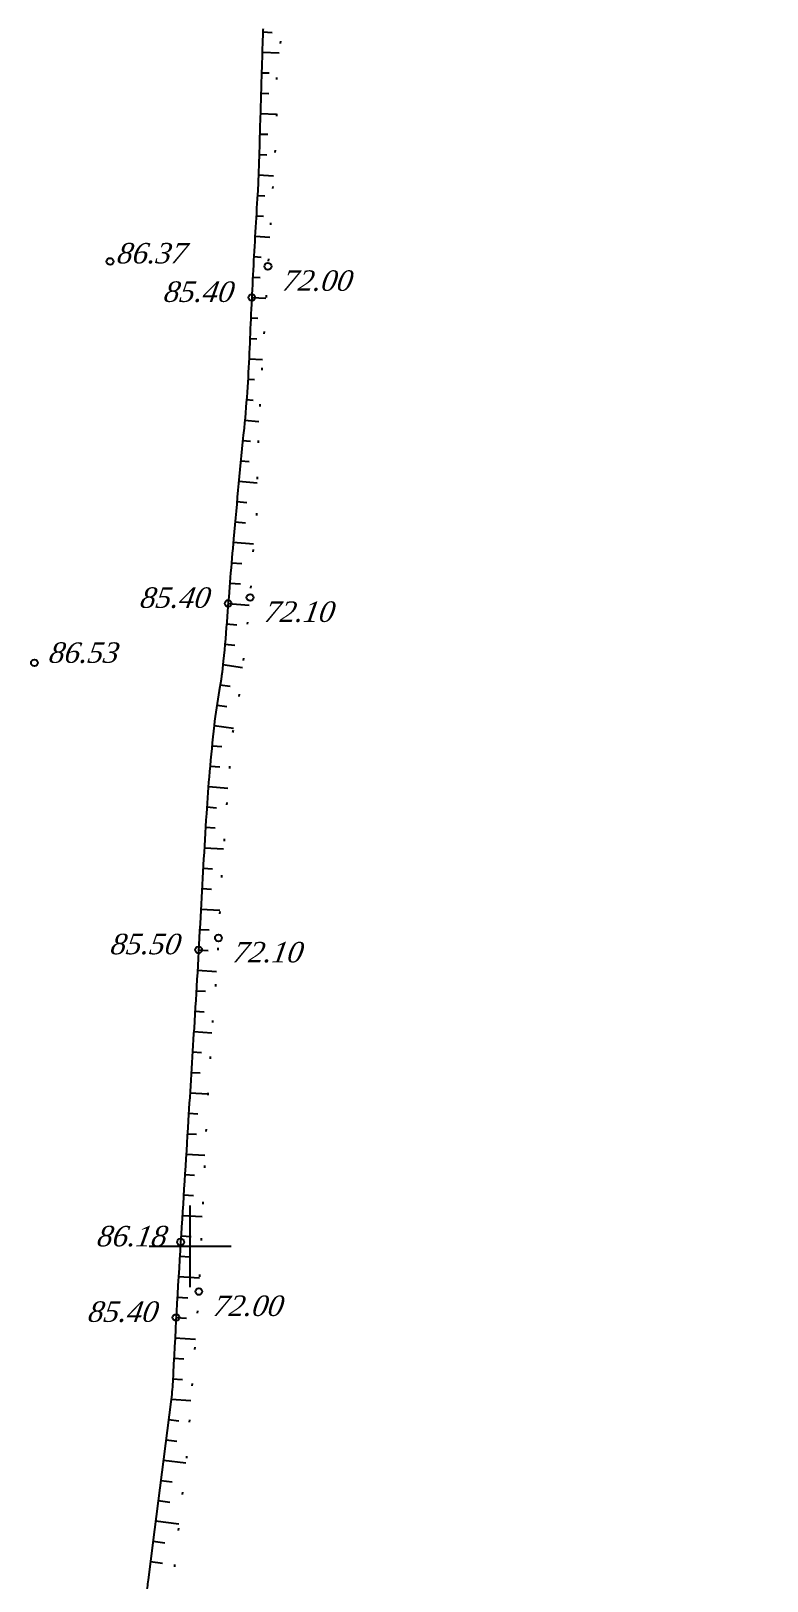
# Model space of a CAD drawing. Header units: millimetres. Extents: x 1400 to 4853, y -623 to 1865.
# Drawn here: x 2833.4 to 2865.7, y 1538.6 to 1606.8 of the extents above; entities that cross this region are included whole.
import ezdxf

# ---------------------------------------------------------------- set-up
doc = ezdxf.new("R2010")
doc.units = ezdxf.units.MM
doc.linetypes.add('ADOT1', pattern=[1.6, 0.1, -1.5])
for name, color, linetype in [('01_Горизонт_72', 7, 'Continuous'), ('01_Горизонт_86', 7, 'Continuous'), ('кресты', 7, 'Continuous')]:
    doc.layers.add(name, color=color, linetype=linetype)
doc.styles.add('universw', font='timesi.ttf', dxfattribs={"oblique": 10})

msp = doc.modelspace()

# ---------------------------------------------------------------- linework, layer by layer
at = {"layer": '01_Горизонт_72', "color": 250, "linetype": 'Continuous'}
for p, q in [((2843.5606, 1606.7299), (2843.9642, 1606.6969)), ((2843.4984, 1604.9311), (2843.8369, 1604.9205)), ((2843.4711, 1604.0315), (2843.8134, 1604.0214)), ((2843.4177, 1602.2323), (2843.7777, 1602.2216)), ((2843.391, 1601.3327), (2843.7356, 1601.3225)), ((2843.3096, 1599.5347), (2843.6377, 1599.5167)), ((2843.2602, 1598.636), (2843.5858, 1598.6182)), ((2843.1615, 1596.8387), (2843.4819, 1596.8211)), ((2843.114, 1595.94), (2843.4309, 1595.9245)), ((2843.0261, 1594.1421), (2843.3329, 1594.1271)), ((2842.9821, 1593.2432), (2843.2855, 1593.2284)), ((2842.8942, 1591.4454), (2843.1909, 1591.4309)), ((2842.8269, 1590.5481), (2843.1311, 1590.5203)), ((2842.6632, 1588.7555), (2843.0073, 1588.7241)), ((2842.5813, 1587.8593), (2842.9532, 1587.8253)), ((2842.4176, 1586.0667), (2842.8467, 1586.0275)), ((2842.3358, 1585.1705), (2842.7969, 1585.1283)), ((2842.1801, 1583.3772), (2842.6315, 1583.3395)), ((2842.1052, 1582.4803), (2842.5658, 1582.4418)), ((2841.9552, 1580.6866), (2842.4089, 1580.6487)), ((2841.8803, 1579.7897), (2842.3237, 1579.7527)), ((2841.6688, 1578.0029), (2842.1161, 1577.939)), ((2841.5414, 1577.112), (2841.9763, 1577.0498)), ((2841.3351, 1575.3245), (2841.7479, 1575.2883)), ((2841.2564, 1574.428), (2841.6706, 1574.3916)), ((2841.0991, 1572.6349), (2841.5251, 1572.5975)), ((2841.0384, 1571.737), (2841.4634, 1571.7125)), ((2840.935, 1569.94), (2841.3471, 1569.9163)), ((2840.8832, 1569.0415), (2841.2939, 1569.0178)), ((2840.7797, 1567.2445), (2841.1997, 1567.2203)), ((2840.728, 1566.3459), (2841.1526, 1566.3215)), ((2840.6245, 1564.5489), (2841.0365, 1564.5252)), ((2840.5728, 1563.6504), (2840.9752, 1563.6272)), ((2840.4642, 1561.8537), (2840.8596, 1561.829)), ((2840.4081, 1560.9554), (2840.8027, 1560.9308)), ((2840.2959, 1559.1589), (2840.6914, 1559.1343)), ((2840.2398, 1558.2607), (2840.6444, 1558.2354)), ((2840.1277, 1556.4642), (2840.5503, 1556.4378)), ((2840.0716, 1555.5659), (2840.5033, 1555.539)), ((2839.9594, 1553.7694), (2840.4064, 1553.7415)), ((2839.9043, 1552.8711), (2840.358, 1552.8435)), ((2839.7948, 1551.0745), (2840.2575, 1551.0463)), ((2839.7401, 1550.1761), (2840.1973, 1550.1483)), ((2839.6307, 1548.3795), (2840.0768, 1548.3523)), ((2839.576, 1547.4811), (2840.0166, 1547.4543)), ((2839.4153, 1545.6893), (2839.8683, 1545.6313)), ((2839.3011, 1544.7966), (2839.7782, 1544.7355)), ((2839.0726, 1543.0111), (2839.5707, 1542.9474)), ((2838.9584, 1542.1184), (2839.463, 1542.0538)), ((2838.7299, 1540.333), (2839.2475, 1540.2667)), ((2838.6157, 1539.4402), (2839.1463, 1539.3723))]:
    msp.add_line(p, q, dxfattribs=at)
at = {"layer": '01_Горизонт_72', "linetype": 'Continuous'}
for p, q in [((2843.5265, 1605.8307), (2844.2739, 1605.8073)), ((2843.4444, 1603.1319), (2844.1569, 1603.1108)), ((2843.3589, 1600.4333), (2844.0216, 1600.3969)), ((2843.2109, 1597.7374), (2843.8567, 1597.7019)), ((2843.0701, 1595.0411), (2843.6932, 1595.0106)), ((2842.9382, 1592.3443), (2843.5383, 1592.3149)), ((2842.745, 1589.6518), (2843.3847, 1589.5934)), ((2842.4995, 1586.963), (2843.2988, 1586.89)), ((2842.2551, 1584.2741), (2843.1491, 1584.1994)), ((2842.0302, 1581.5835), (2842.9559, 1581.5061)), ((2841.7962, 1578.8939), (2842.6625, 1578.77)), ((2841.414, 1576.2211), (2842.2587, 1576.1003)), ((2841.1778, 1573.5314), (2842.0177, 1573.4577)), ((2840.9867, 1570.8385), (2841.8237, 1570.7903)), ((2840.8315, 1568.143), (2841.6621, 1568.0951)), ((2840.6763, 1565.4474), (2841.5193, 1565.3989)), ((2840.5203, 1562.7519), (2841.3128, 1562.7025)), ((2840.352, 1560.0572), (2841.1394, 1560.008)), ((2840.1837, 1557.3624), (2841.011, 1557.3108)), ((2840.0155, 1554.6677), (2840.8952, 1554.6128)), ((2839.8496, 1551.9728), (2840.7699, 1551.9167)), ((2839.6854, 1549.2778), (2840.5887, 1549.2228)), ((2839.5213, 1546.5828), (2840.3913, 1546.5298)), ((2839.1869, 1543.9038), (2840.17, 1543.778)), ((2838.8442, 1541.2257), (2839.8663, 1541.0949))]:
    msp.add_line(p, q, dxfattribs=at)
at = {"layer": '01_Горизонт_72', "color": 0, "linetype": 'ADOT1', "flags": 128}
msp.add_lwpolyline([(2855.3372, 1634.4462), (2853.7559, 1632.3065), (2851.9202, 1630.3409), (2850.6206, 1628.6883), (2849.5336, 1627.1767), (2848.4172, 1626.1281), (2847.1809, 1624.967), (2846.0729, 1623.9264), (2845.3636, 1623.0496), (2845.095, 1622.3594), (2844.9176, 1620.5396), (2844.8103, 1617.913), (2844.6779, 1613.4486), (2844.5658, 1609.8504), (2844.4949, 1607.8231), (2844.3114, 1606.1497), (2844.1548, 1604.7215), (2844.1577, 1602.5232), (2843.9993, 1600.0484), (2843.7782, 1596.4095), (2843.6523, 1594.3368), (2843.3703, 1589.3377), (2843.3277, 1587.8811), (2843.2773, 1586.1542), (2843.2687, 1585.1734), (2843.1291, 1584.0366), (2842.9914, 1581.8459), (2842.8013, 1580.0228), (2842.5627, 1577.8692), (2842.226, 1575.9102), (2842.1255, 1574.8991), (2841.9633, 1572.7313), (2841.7237, 1569.4003), (2841.6042, 1566.869), (2841.5577, 1565.8849), (2841.3413, 1563.1451), (2841.0968, 1559.3457), (2840.9164, 1555.0686), (2840.742, 1551.3151), (2840.2258, 1544.2709), (2839.7315, 1539.9038), (2839.5283, 1537.6703), (2839.4644, 1536.1479), (2839.3148, 1535.0081), (2839.2064, 1534.1815), (2839.1791, 1533.1182), (2839.1971, 1531.3987), (2839.3212, 1530.1908), (2839.5026, 1529.5322), (2840.1616, 1529.1695), (2842.8389, 1528.695), (2845.9296, 1528.0968), (2848.1217, 1527.4754), (2850.4626, 1526.7289), (2852.0799, 1526.2287), (2853.7601, 1525.3032), (2856.2173, 1523.5061), (2858.2963, 1521.5756), (2859.8081, 1519.8429), (2860.8113, 1518.4366), (2861.5495, 1517.4963), (2863.1122, 1515.6672), (2863.8152, 1515.1093), (2864.658, 1514.7922), (2866.1408, 1514.3169), (2867.3137, 1513.9839), (2869.5365, 1513.4401), (2871.7666, 1513.0316), (2873.7449, 1512.7003), (2875.4615, 1512.3159), (2877.1421, 1512.0268), (2878.6047, 1511.9334), (2879.9364, 1511.965), (2881.0167, 1512.3042), (2883.0385, 1513.2203), (2886.3709, 1514.9307), (2887.0431, 1515.1744), (2887.7347, 1515.2427), (2888.612, 1515.1501), (2889.4795, 1515.0083), (2892.5479, 1514.3888), (2894.322, 1514.1292), (2895.3654, 1514.0972), (2897.6709, 1515.685), (2900.6893, 1517.9633), (2902.1587, 1519.251), (2902.9389, 1519.9349), (2903.5103, 1520.2816), (2903.9857, 1520.2924), (2904.4233, 1520.179), (2904.6502, 1519.6877), (2904.9041, 1518.6781), (2905.389, 1517.0965), (2905.5165, 1516.7054)], dxfattribs=at)
at = {"layer": '01_Горизонт_72', "linetype": 'Continuous', "flags": 128}
msp.add_lwpolyline([(2843.5652, 1606.8562, 0.0117177), (2843.551, 1606.613, 0.0008598), (2843.5376, 1606.2058, 0.0002106), (2843.4862, 1604.5434, 0.0006928), (2843.4055, 1601.7651, -0.0017218), (2843.3707, 1600.6472, -0.0066794), (2843.32, 1599.5911, 0.0021095), (2843.1292, 1596.249, 0.0029722), (2842.9681, 1592.8178, -0.0059396), (2842.8774, 1591.1013, -0.0090336), (2842.7277, 1589.2968, 0.0033468), (2842.2683, 1584.4313, 0.0027815), (2841.9874, 1581.0098, -0.004849), (2841.8182, 1579.0478, -0.0212288), (2841.6393, 1577.7611, 0.017676), (2841.4135, 1576.2176, 0.0055987), (2841.2122, 1574.1853, 0.006173), (2841.0731, 1572.3383, 0.002567), (2840.8105, 1567.793, -0.0023882), (2840.53, 1562.9072, -0.0001037), (2840.276, 1558.8384, 0.000079), (2839.9423, 1553.4957, 0.0027633), (2839.5934, 1547.3492, -0.019027), (2839.5137, 1546.4583), (2838.7958, 1540.8476), (2838.5134, 1538.6411, 0.0043357), (2838.4303, 1537.9435, 0.010408)], format="xyb", dxfattribs=at)
at = {"layer": '01_Горизонт_72', "color": 7, "linetype": 'Continuous'}
for centre in [(2843.7782, 1596.4095), (2843.0701, 1595.0411), (2842.9914, 1581.8459), (2842.0302, 1581.5835), (2841.6042, 1566.869), (2840.728, 1566.3459), (2840.742, 1551.3151), (2839.7401, 1550.1761)]:
    msp.add_circle(centre, 0.15, dxfattribs=at)
at = {"layer": '01_Горизонт_86', "color": 7, "linetype": 'Continuous'}
for centre in [(2836.8406, 1596.6275), (2833.5163, 1578.9717), (2839.9423, 1553.4957)]:
    msp.add_circle(centre, 0.15, dxfattribs=at)
at = {"layer": 'кресты', "color": 3, "linetype": 'Continuous'}
for p, q in [((2840.3623, 1551.5067), (2840.3623, 1555.1067)), ((2838.5623, 1553.3067), (2842.1623, 1553.3067))]:
    msp.add_line(p, q, dxfattribs=at)

# ---------------------------------------------------------------- texts
at = {"layer": '01_Горизонт_72', "color": 7, "linetype": 'Continuous', "style": 'universw', "oblique": 10}
for s, p in [('72.00', (2844.38, 1595.3355)), ('85.40', (2839.165, 1594.8478)), ('85.40', (2838.1251, 1581.3902)), ('72.10', (2843.5931, 1580.7719)), ('85.50', (2836.8229, 1566.1526)), ('72.10', (2842.2059, 1565.7951)), ('72.00', (2841.3437, 1550.2412)), ('85.40', (2835.835, 1549.9828))]:
    msp.add_text(s, height=0.9, dxfattribs=at).set_placement(p)
at = {"layer": '01_Горизонт_86', "color": 7, "linetype": 'Continuous', "style": 'universw', "oblique": 10}
for s, p in [('86.37', (2837.1092, 1596.5408)), ('86.53', (2834.1163, 1578.9717)), ('86.18', (2836.2306, 1553.3045))]:
    msp.add_text(s, height=0.9, dxfattribs=at).set_placement(p)

doc.saveas('drawing.dxf')
